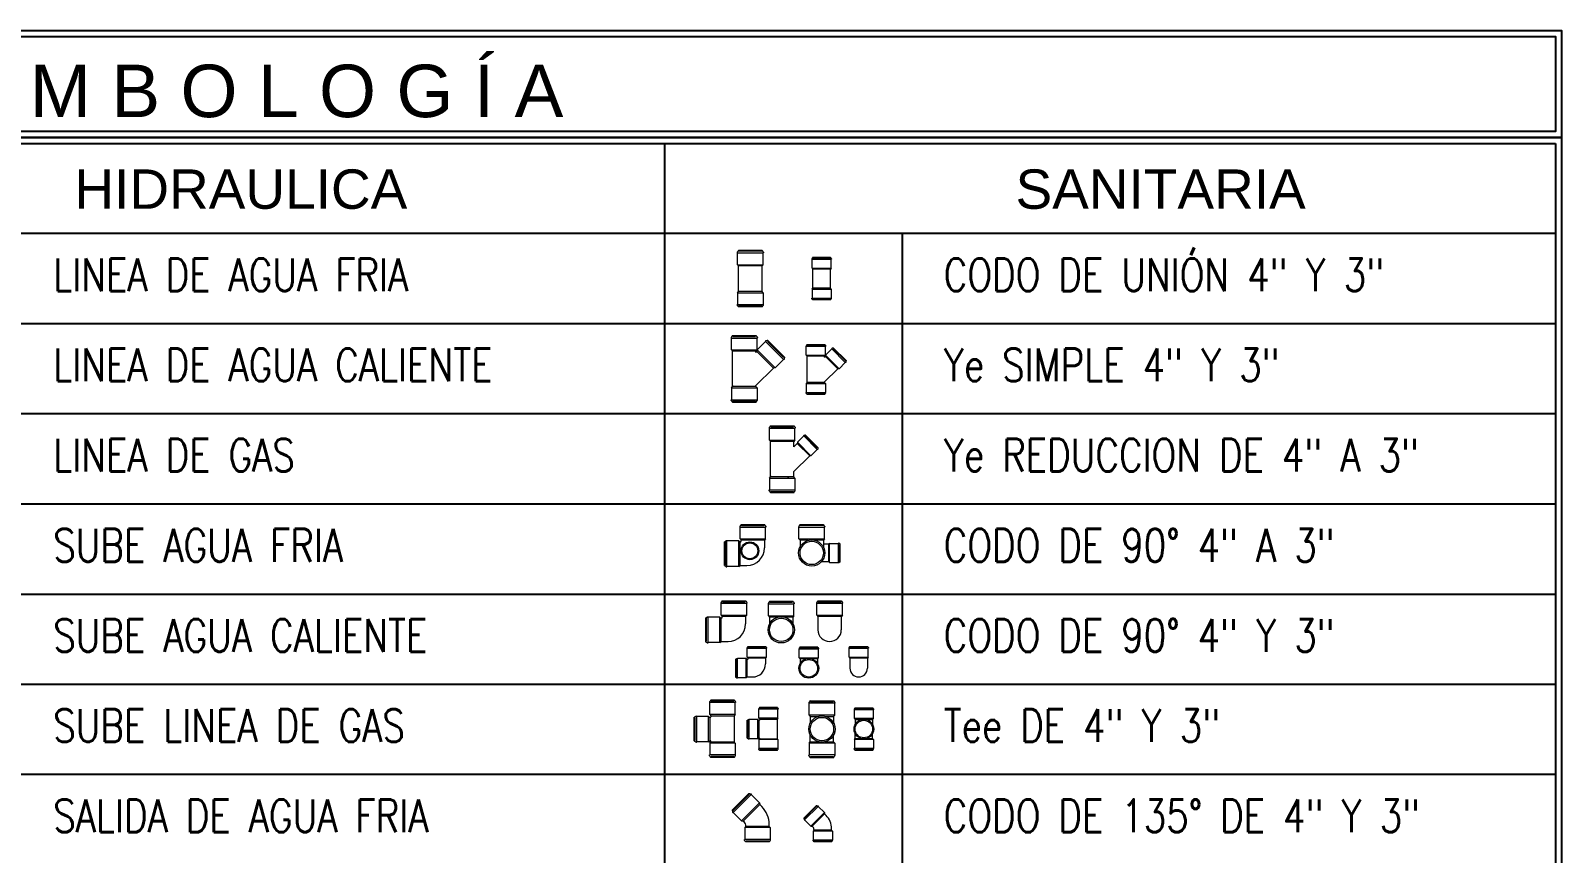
# Model space of a CAD drawing. Header units: metres. Extents: x 13601 to 27556, y 18967 to 38102.
# Drawn here: x 14014.7 to 14251.9, y 19416.2 to 19543.7 of the extents above; entities that cross this region are included whole.
import ezdxf

# ---------------------------------------------------------------- set-up
doc = ezdxf.new("R2010")
doc.units = ezdxf.units.M
doc.linetypes.add('HIDDEN2', pattern=[0.1875, 0.125, -0.0625])
for name, color, linetype, lineweight in [('13-J.LUCIO_INSTALACION HIDRAULICA', 5, 'HIDDEN2', 30), ('14-J.LUCIO_INSTALACION DE GAS', 92, 'GAS_LINE', 30), ('15-J.LUCIO_INSTALACION SANITARIA', 30, 'Continuous', 15)]:
    doc.layers.add(name, color=color, linetype=linetype, lineweight=lineweight)
doc.styles.add('HANDLET', font='ROMANS', dxfattribs={"width": 0.8})
doc.styles.get("Standard").update_dxf_attribs({"font": 'arial.ttf'})
doc.linetypes.add('GAS_LINE', pattern='A,12.7,-5.08,["GAS",Standard,S=2.54,R=0,X=-2.54,Y=-1.27],-6.35', length=24.13)

# ---------------------------------------------------------------- blocks, each defined once
blk = doc.blocks.new('CODO 01')
at = {"layer": '15-J.LUCIO_INSTALACION SANITARIA'}
for p, q in [((-0.0044, 0.0591), (-0.0044, 0.1088)), ((-0.0044, 0.1088), (0.1028, 0.1088)), ((0.0992, 0.1191), (-0.0008, 0.1191)), ((0.0971, 0.1154), (0.0013, 0.1154)), ((0.1028, 0.0591), (0.1028, 0.1088)), ((-0.0044, 0.0591), (0.1028, 0.0591)), ((-0.0044, 0.0591), (0, 0.0536)), ((0, -0.0536), (0, 0.0536)), ((0.0985, 0.0536), (0, 0.0536)), ((0.1028, 0.0591), (0.0985, 0.0536)), ((0.0985, -0.0536), (0.0985, 0.0536)), ((-0.0044, -0.0591), (0, -0.0536)), ((-0.0044, -0.0591), (0.1028, -0.0591)), ((-0.0044, -0.0591), (-0.0044, -0.1088)), ((0.0985, -0.0536), (0, -0.0536)), ((0.1028, -0.0591), (0.0985, -0.0536)), ((0.1028, -0.0591), (0.1028, -0.1088)), ((-0.0044, -0.1088), (0.1028, -0.1088)), ((0.0992, -0.1191), (-0.0008, -0.1191)), ((0.0971, -0.1154), (0.0013, -0.1154))]:
    blk.add_line(p, q, dxfattribs=at)
for points in [[(-0.0008, 0.1191), (-0.0009, 0.1187), (-0.002, 0.1168), (-0.0025, 0.1157), (-0.0038, 0.114), (-0.0053, 0.1127), (-0.006, 0.1111), (-0.0058, 0.1094), (-0.0049, 0.1088), (-0.0044, 0.1088)], [(0.0992, 0.1191), (0.0994, 0.1187), (0.1004, 0.1168), (0.101, 0.1157), (0.1023, 0.114), (0.1038, 0.1127), (0.1044, 0.1111), (0.1042, 0.1094), (0.1033, 0.1088), (0.1028, 0.1088)], [(-0.0008, -0.1191), (-0.0009, -0.1187), (-0.002, -0.1168), (-0.0025, -0.1157), (-0.0038, -0.114), (-0.0053, -0.1127), (-0.006, -0.1111), (-0.0058, -0.1094), (-0.0049, -0.1088), (-0.0044, -0.1088)], [(0.0992, -0.1191), (0.0994, -0.1187), (0.1004, -0.1168), (0.101, -0.1157), (0.1023, -0.114), (0.1038, -0.1127), (0.1044, -0.1111), (0.1042, -0.1094), (0.1033, -0.1088), (0.1028, -0.1088)]]:
    blk.add_open_spline(points, degree=3, knots=[0.000893, 0.000893, 0.000893, 0.000893, 0.00231299, 0.00417844, 0.00637895, 0.00814913, 0.01029065, 0.01145731, 0.01293048, 0.01293048, 0.01293048, 0.01293048], dxfattribs=at)
blk = doc.blocks.new('C2')
at = {"layer": '15-J.LUCIO_INSTALACION SANITARIA'}
for p, q in [((-0.0033, 0.0443), (-0.0033, 0.0816)), ((-0.0033, 0.0816), (0.0771, 0.0816)), ((0.0744, 0.0894), (-0.0006, 0.0894)), ((0.0728, 0.0865), (0.001, 0.0865)), ((0.0771, 0.0443), (0.0771, 0.0816)), ((-0.0033, 0.0443), (0.0771, 0.0443)), ((-0.0033, 0.0443), (0, 0.0402)), ((0, -0.0402), (0, 0.0402)), ((0.0738, 0.0402), (0, 0.0402)), ((0.0771, 0.0443), (0.0738, 0.0402)), ((0.0738, -0.0402), (0.0738, 0.0402)), ((-0.0033, -0.0443), (0, -0.0402)), ((-0.0033, -0.0443), (0.0771, -0.0443)), ((-0.0033, -0.0443), (-0.0033, -0.0816)), ((0.0738, -0.0402), (0, -0.0402)), ((0.0771, -0.0443), (0.0738, -0.0402)), ((0.0771, -0.0443), (0.0771, -0.0816)), ((-0.0033, -0.0816), (0.0771, -0.0816)), ((0.0744, -0.0894), (-0.0006, -0.0894)), ((0.0728, -0.0865), (0.001, -0.0865))]:
    blk.add_line(p, q, dxfattribs=at)
for points in [[(-0.0006, 0.0894), (-0.0007, 0.089), (-0.0015, 0.0876), (-0.0019, 0.0867), (-0.0029, 0.0855), (-0.004, 0.0845), (-0.0045, 0.0833), (-0.0043, 0.0821), (-0.0036, 0.0816), (-0.0033, 0.0816)], [(0.0744, 0.0894), (0.0745, 0.089), (0.0753, 0.0876), (0.0757, 0.0867), (0.0767, 0.0855), (0.0778, 0.0845), (0.0783, 0.0833), (0.0782, 0.0821), (0.0775, 0.0816), (0.0771, 0.0816)], [(-0.0006, -0.0894), (-0.0007, -0.089), (-0.0015, -0.0876), (-0.0019, -0.0867), (-0.0029, -0.0855), (-0.004, -0.0845), (-0.0045, -0.0833), (-0.0043, -0.0821), (-0.0036, -0.0816), (-0.0033, -0.0816)], [(0.0744, -0.0894), (0.0745, -0.089), (0.0753, -0.0876), (0.0757, -0.0867), (0.0767, -0.0855), (0.0778, -0.0845), (0.0783, -0.0833), (0.0782, -0.0821), (0.0775, -0.0816), (0.0771, -0.0816)]]:
    blk.add_open_spline(points, degree=3, knots=[0.000893, 0.000893, 0.000893, 0.000893, 0.00231299, 0.00417844, 0.00637895, 0.00814913, 0.01029065, 0.01145731, 0.01293048, 0.01293048, 0.01293048, 0.01293048], dxfattribs=at)
blk = doc.blocks.new('C3')
at = {"layer": '15-J.LUCIO_INSTALACION SANITARIA'}
for p, q in [((-0.0044, 0.1298), (0.1028, 0.1298)), ((-0.0044, 0.08), (-0.0044, 0.1298)), ((-0.0008, 0.1401), (0.0992, 0.1401)), ((0.0013, 0.1363), (0.0971, 0.1363)), ((0.1028, 0.08), (0.1028, 0.1298)), ((-0.0044, 0.08), (0, 0.0746)), ((-0.0044, 0.08), (0.1028, 0.08)), ((0.0984, 0.0746), (0, 0.0746)), ((0, -0.0746), (0, 0.0746)), ((0.1028, 0.08), (0.0985, 0.0746)), ((0.0985, 0.0689), (0.0985, 0.0746)), ((0.0985, 0.0689), (0.1025, 0.0729)), ((0.1032, 0.0798), (0.1025, 0.0729)), ((0.1721, 0.0033), (0.1025, 0.0729)), ((0.1721, 0.0033), (0.1025, 0.0729)), ((0.1032, 0.0798), (0.1384, 0.115)), ((0.1032, 0.0798), (0.179, 0.004)), ((0.1384, 0.115), (0.2142, 0.0392)), ((0.1471, 0.1156), (0.2148, 0.0479)), ((0.1482, 0.1198), (0.219, 0.0491)), ((0.0985, -0.0704), (0.1721, 0.0033)), ((0.179, 0.004), (0.1721, 0.0033)), ((0.179, 0.004), (0.2142, 0.0392)), ((-0.0044, -0.08), (0, -0.0746)), ((-0.0044, -0.08), (0.1028, -0.08)), ((-0.0044, -0.08), (-0.0044, -0.1298)), ((0, -0.0704), (0, -0.0746)), ((0.0984, -0.0746), (0, -0.0746)), ((0.0985, -0.0746), (0.0985, -0.0704)), ((0.1028, -0.08), (0.0985, -0.0746)), ((0.1028, -0.08), (0.1028, -0.1298)), ((-0.0044, -0.1298), (0.1028, -0.1298)), ((-0.0008, -0.1401), (0.0992, -0.1401)), ((0.0013, -0.1363), (0.0971, -0.1363))]:
    blk.add_line(p, q, dxfattribs=at)
for points in [[(-0.0008, 0.1401), (-0.0009, 0.1396), (-0.002, 0.1377), (-0.0025, 0.1366), (-0.0038, 0.135), (-0.0053, 0.1336), (-0.006, 0.132), (-0.0058, 0.1303), (-0.0049, 0.1298), (-0.0044, 0.1298)], [(0.0992, 0.1401), (0.0994, 0.1396), (0.1004, 0.1377), (0.101, 0.1366), (0.1023, 0.135), (0.1038, 0.1336), (0.1044, 0.132), (0.1042, 0.1303), (0.1033, 0.1298), (0.1028, 0.1298)], [(0.1482, 0.1198), (0.1478, 0.1195), (0.1457, 0.1189), (0.1446, 0.1185), (0.1425, 0.1183), (0.1405, 0.1184), (0.1389, 0.1177), (0.1378, 0.1164), (0.1381, 0.1154), (0.1384, 0.115)], [(0.219, 0.0491), (0.2187, 0.0486), (0.2181, 0.0465), (0.2177, 0.0454), (0.2175, 0.0433), (0.2176, 0.0413), (0.2169, 0.0397), (0.2156, 0.0387), (0.2146, 0.0389), (0.2142, 0.0392)], [(-0.0008, -0.1401), (-0.0009, -0.1396), (-0.002, -0.1377), (-0.0025, -0.1366), (-0.0038, -0.135), (-0.0053, -0.1336), (-0.006, -0.132), (-0.0058, -0.1303), (-0.0049, -0.1298), (-0.0044, -0.1298)], [(0.0992, -0.1401), (0.0994, -0.1396), (0.1004, -0.1377), (0.101, -0.1366), (0.1023, -0.135), (0.1038, -0.1336), (0.1044, -0.132), (0.1042, -0.1303), (0.1033, -0.1298), (0.1028, -0.1298)]]:
    blk.add_open_spline(points, degree=3, knots=[0.000893, 0.000893, 0.000893, 0.000893, 0.00231299, 0.00417844, 0.00637895, 0.00814913, 0.01029065, 0.01145731, 0.01293048, 0.01293048, 0.01293048, 0.01293048], dxfattribs=at)
blk = doc.blocks.new('C4')
at = {"layer": '15-J.LUCIO_INSTALACION SANITARIA'}
for p, q in [((-0.0033, 0.0973), (0.0771, 0.0973)), ((-0.0033, 0.06), (-0.0033, 0.0973)), ((-0.0006, 0.105), (0.0744, 0.105)), ((0.001, 0.1022), (0.0728, 0.1022)), ((0.0771, 0.06), (0.0771, 0.0973)), ((0.0774, 0.0599), (0.1038, 0.0863)), ((0.1038, 0.0863), (0.1607, 0.0294)), ((0.1103, 0.0867), (0.1611, 0.0359)), ((0.1112, 0.0898), (0.1642, 0.0368)), ((-0.0033, 0.06), (0, 0.0559)), ((-0.0033, 0.06), (0.0771, 0.06)), ((0.0738, 0.0559), (0, 0.0559)), ((0, -0.0559), (0, 0.0559)), ((0.0771, 0.06), (0.0738, 0.0559)), ((0.0738, 0.0517), (0.0738, 0.0559)), ((0.0738, 0.0517), (0.0769, 0.0547)), ((0.0738, -0.0528), (0.1291, 0.0025)), ((0.0774, 0.0599), (0.0769, 0.0547)), ((0.1291, 0.0025), (0.0769, 0.0547)), ((0.1291, 0.0025), (0.0769, 0.0547)), ((0.0774, 0.0599), (0.1343, 0.003)), ((0.1343, 0.003), (0.1291, 0.0025)), ((0.1343, 0.003), (0.1607, 0.0294)), ((-0.0033, -0.06), (0, -0.0559)), ((-0.0033, -0.06), (0.0771, -0.06)), ((-0.0033, -0.06), (-0.0033, -0.0973)), ((0, -0.0528), (0, -0.0559)), ((0.0738, -0.0559), (0, -0.0559)), ((0.0738, -0.0559), (0.0738, -0.0528)), ((0.0771, -0.06), (0.0738, -0.0559)), ((0.0771, -0.06), (0.0771, -0.0973)), ((-0.0033, -0.0973), (0.0771, -0.0973)), ((-0.0006, -0.105), (0.0744, -0.105)), ((0.001, -0.1022), (0.0728, -0.1022))]:
    blk.add_line(p, q, dxfattribs=at)
for points in [[(-0.0006, 0.105), (-0.0007, 0.1047), (-0.0015, 0.1033), (-0.0019, 0.1024), (-0.0029, 0.1012), (-0.004, 0.1002), (-0.0045, 0.099), (-0.0043, 0.0978), (-0.0036, 0.0973), (-0.0033, 0.0973)], [(0.0744, 0.105), (0.0745, 0.1047), (0.0753, 0.1033), (0.0757, 0.1024), (0.0767, 0.1012), (0.0778, 0.1002), (0.0783, 0.099), (0.0782, 0.0978), (0.0775, 0.0973), (0.0771, 0.0973)], [(0.1112, 0.0898), (0.1109, 0.0897), (0.1093, 0.0892), (0.1084, 0.0889), (0.1068, 0.0887), (0.1054, 0.0888), (0.1041, 0.0883), (0.1034, 0.0873), (0.1035, 0.0865), (0.1038, 0.0863)], [(0.1642, 0.0368), (0.164, 0.0365), (0.1636, 0.0349), (0.1633, 0.034), (0.1631, 0.0325), (0.1632, 0.031), (0.1627, 0.0298), (0.1617, 0.029), (0.1609, 0.0292), (0.1607, 0.0294)], [(-0.0006, -0.105), (-0.0007, -0.1047), (-0.0015, -0.1033), (-0.0019, -0.1024), (-0.0029, -0.1012), (-0.004, -0.1002), (-0.0045, -0.099), (-0.0043, -0.0978), (-0.0036, -0.0973), (-0.0033, -0.0973)], [(0.0744, -0.105), (0.0745, -0.1047), (0.0753, -0.1033), (0.0757, -0.1024), (0.0767, -0.1012), (0.0778, -0.1002), (0.0783, -0.099), (0.0782, -0.0978), (0.0775, -0.0973), (0.0771, -0.0973)]]:
    blk.add_open_spline(points, degree=3, knots=[0.000893, 0.000893, 0.000893, 0.000893, 0.00231299, 0.00417844, 0.00637895, 0.00814913, 0.01029065, 0.01145731, 0.01293048, 0.01293048, 0.01293048, 0.01293048], dxfattribs=at)
blk = doc.blocks.new('C5')
at = {"layer": '15-J.LUCIO_INSTALACION SANITARIA'}
for p, q in [((-0.0044, 0.1298), (0.1028, 0.1298)), ((-0.0044, 0.08), (-0.0044, 0.1298)), ((-0.0008, 0.1401), (0.0992, 0.1401)), ((0.0013, 0.1363), (0.0971, 0.1363)), ((0.1028, 0.08), (0.1028, 0.1298)), ((-0.0044, 0.08), (0, 0.0746)), ((-0.0044, 0.08), (0.1028, 0.08)), ((0.0984, 0.0746), (0, 0.0746)), ((0, -0.0746), (0, 0.0746)), ((0.1028, 0.08), (0.0985, 0.0746)), ((0.0985, 0.0515), (0.0985, 0.0746)), ((0.0985, 0.0515), (0.1127, 0.0658)), ((0.1133, 0.071), (0.1128, 0.0658)), ((0.165, 0.0136), (0.1128, 0.0658)), ((0.165, 0.0136), (0.1128, 0.0658)), ((0.1133, 0.071), (0.1397, 0.0974)), ((0.1133, 0.071), (0.1702, 0.0141)), ((0.1397, 0.0974), (0.1966, 0.0405)), ((0.1462, 0.0978), (0.197, 0.047)), ((0.1471, 0.1009), (0.2001, 0.0479)), ((0.0985, -0.0529), (0.165, 0.0136)), ((0.1702, 0.0141), (0.165, 0.0136)), ((0.1702, 0.0141), (0.1966, 0.0405)), ((0.0985, -0.0746), (0.0985, -0.0529)), ((-0.0044, -0.08), (0, -0.0746)), ((-0.0044, -0.08), (0.1028, -0.08)), ((-0.0044, -0.08), (-0.0044, -0.1298)), ((0, -0.0704), (0, -0.0746)), ((0.0984, -0.0746), (0, -0.0746)), ((0.0732, -0.0783), (0.0768, -0.0746)), ((0.1028, -0.08), (0.0985, -0.0746)), ((0.1028, -0.08), (0.1028, -0.1298)), ((-0.0044, -0.1298), (0.1028, -0.1298)), ((-0.0008, -0.1401), (0.0992, -0.1401)), ((0.0013, -0.1363), (0.0971, -0.1363))]:
    blk.add_line(p, q, dxfattribs=at)
for points in [[(-0.0008, 0.1401), (-0.0009, 0.1396), (-0.002, 0.1377), (-0.0025, 0.1366), (-0.0038, 0.135), (-0.0053, 0.1336), (-0.006, 0.132), (-0.0058, 0.1303), (-0.0049, 0.1298), (-0.0044, 0.1298)], [(0.0992, 0.1401), (0.0994, 0.1396), (0.1004, 0.1377), (0.101, 0.1366), (0.1023, 0.135), (0.1038, 0.1336), (0.1044, 0.132), (0.1042, 0.1303), (0.1033, 0.1298), (0.1028, 0.1298)], [(0.1471, 0.1009), (0.1468, 0.1008), (0.1452, 0.1003), (0.1443, 0.1), (0.1427, 0.0998), (0.1413, 0.0999), (0.14, 0.0994), (0.1393, 0.0984), (0.1394, 0.0976), (0.1397, 0.0974)], [(0.2001, 0.0479), (0.1999, 0.0476), (0.1995, 0.046), (0.1992, 0.0451), (0.199, 0.0436), (0.1991, 0.0421), (0.1986, 0.0409), (0.1976, 0.0401), (0.1968, 0.0403), (0.1966, 0.0405)], [(-0.0008, -0.1401), (-0.0009, -0.1396), (-0.002, -0.1377), (-0.0025, -0.1366), (-0.0038, -0.135), (-0.0053, -0.1336), (-0.006, -0.132), (-0.0058, -0.1303), (-0.0049, -0.1298), (-0.0044, -0.1298)], [(0.0992, -0.1401), (0.0994, -0.1396), (0.1004, -0.1377), (0.101, -0.1366), (0.1023, -0.135), (0.1038, -0.1336), (0.1044, -0.132), (0.1042, -0.1303), (0.1033, -0.1298), (0.1028, -0.1298)]]:
    blk.add_open_spline(points, degree=3, knots=[0.000893, 0.000893, 0.000893, 0.000893, 0.00231299, 0.00417844, 0.00637895, 0.00814913, 0.01029065, 0.01145731, 0.01293048, 0.01293048, 0.01293048, 0.01293048], dxfattribs=at)
blk = doc.blocks.new('C6')
at = {"layer": '15-J.LUCIO_INSTALACION SANITARIA'}
for p, q in [((-0.0413, 0.0995), (0.0659, 0.0995)), ((-0.0413, 0.0497), (-0.0413, 0.0995)), ((0.0623, 0.1098), (-0.0377, 0.1098)), ((-0.0356, 0.1061), (0.0602, 0.1061)), ((0.0659, 0.0497), (0.0659, 0.0995)), ((-0.1068, -0.0623), (-0.1068, 0.0377)), ((-0.1031, -0.0602), (-0.1031, 0.0356)), ((-0.0468, 0.0413), (-0.0965, 0.0413)), ((-0.0965, -0.0659), (-0.0965, 0.0413)), ((-0.0468, -0.0659), (-0.0468, 0.0413)), ((-0.0468, 0.0413), (-0.0414, 0.037)), ((-0.0414, -0.0615), (-0.0414, 0.0369)), ((-0.0399, 0.0369), (-0.0414, 0.0369)), ((-0.0413, 0.0497), (0.0659, 0.0497)), ((-0.0413, 0.0497), (-0.0369, 0.0443)), ((0.0615, 0.0443), (-0.0369, 0.0443)), ((-0.0369, 0.0399), (-0.0369, 0.0443)), ((0.0659, 0.0497), (0.0615, 0.0443)), ((0.0615, 0.0443), (0.0615, 0.0123)), ((-0.0468, -0.0659), (-0.0414, -0.0615)), ((-0.0414, -0.0615), (-0.0123, -0.0615)), ((-0.0468, -0.0659), (-0.0965, -0.0659))]:
    blk.add_line(p, q, dxfattribs=at)
for radius in [0.0375, 0.0334]:
    blk.add_circle((0, 0), radius, dxfattribs=at)
for centre, radius in [((-0.0399, 0.0399), 0.00295), ((-0.0123, 0.0123), 0.0738)]:
    blk.add_arc(centre, radius, 270, 0, dxfattribs=at)
for points in [[(-0.0377, 0.1098), (-0.0379, 0.1094), (-0.0389, 0.1074), (-0.0394, 0.1063), (-0.0408, 0.1047), (-0.0422, 0.1034), (-0.0429, 0.1017), (-0.0427, 0.1001), (-0.0418, 0.0995), (-0.0413, 0.0995)], [(0.0623, 0.1098), (0.0624, 0.1094), (0.0635, 0.1074), (0.064, 0.1063), (0.0654, 0.1047), (0.0668, 0.1034), (0.0675, 0.1017), (0.0673, 0.1001), (0.0664, 0.0995), (0.0659, 0.0995)], [(-0.1068, 0.0377), (-0.1064, 0.0379), (-0.1045, 0.0389), (-0.1034, 0.0395), (-0.1017, 0.0408), (-0.1004, 0.0423), (-0.0988, 0.0429), (-0.0971, 0.0427), (-0.0965, 0.0418), (-0.0965, 0.0413)], [(-0.1068, -0.0623), (-0.1064, -0.0624), (-0.1045, -0.0634), (-0.1034, -0.064), (-0.1017, -0.0653), (-0.1004, -0.0668), (-0.0988, -0.0675), (-0.0971, -0.0673), (-0.0965, -0.0664), (-0.0965, -0.0659)]]:
    blk.add_open_spline(points, degree=3, knots=[0.000893, 0.000893, 0.000893, 0.000893, 0.00231299, 0.00417844, 0.00637895, 0.00814913, 0.01029065, 0.01145731, 0.01293048, 0.01293048, 0.01293048, 0.01293048], dxfattribs=at)
blk = doc.blocks.new('C7')
at = {"layer": '15-J.LUCIO_INSTALACION SANITARIA'}
for p, q in [((-0.0536, 0.1088), (0.0536, 0.1088)), ((-0.0536, 0.0591), (-0.0536, 0.1088)), ((0.05, 0.1191), (-0.05, 0.1191)), ((0.0479, 0.1154), (-0.0479, 0.1154)), ((0.0536, 0.0591), (0.0536, 0.1088)), ((-0.0536, 0.0591), (-0.0492, 0.0536)), ((-0.0536, 0.0591), (0.0536, 0.0591)), ((-0.0136, 0.0536), (-0.0492, 0.0536)), ((-0.0492, 0.0536), (-0.0492, 0.0253)), ((0.0492, 0.0536), (0.0136, 0.0536)), ((0.0536, 0.0591), (0.0492, 0.0536)), ((0.0492, 0.0536), (0.0492, 0.0253)), ((0.0711, 0.0369), (0.0492, 0.0369)), ((0.0751, 0.0402), (0.0711, 0.0369)), ((0.0711, 0.0369), (0.0711, -0.0369)), ((0.0751, 0.0402), (0.1124, 0.0402)), ((0.0751, -0.0402), (0.0751, 0.0402)), ((0.1124, -0.0402), (0.1124, 0.0402)), ((0.1173, -0.0359), (0.1173, 0.0359)), ((0.1201, -0.0375), (0.1201, 0.0375)), ((0.0711, -0.0369), (0.0413, -0.0369)), ((0.0751, -0.0402), (0.0711, -0.0369)), ((0.0751, -0.0402), (0.1124, -0.0402))]:
    blk.add_line(p, q, dxfattribs=at)
for radius in [0.0553, 0.0492]:
    blk.add_circle((0, 0), radius, dxfattribs=at)
for points in [[(-0.05, 0.1191), (-0.0501, 0.1187), (-0.0512, 0.1168), (-0.0517, 0.1157), (-0.0531, 0.114), (-0.0545, 0.1127), (-0.0552, 0.1111), (-0.055, 0.1094), (-0.0541, 0.1088), (-0.0536, 0.1088)], [(0.05, 0.1191), (0.0502, 0.1187), (0.0512, 0.1168), (0.0517, 0.1157), (0.0531, 0.114), (0.0545, 0.1127), (0.0552, 0.1111), (0.055, 0.1094), (0.0541, 0.1088), (0.0536, 0.1088)], [(0.1201, 0.0375), (0.1198, 0.0376), (0.1184, 0.0384), (0.1175, 0.0388), (0.1163, 0.0398), (0.1153, 0.0409), (0.1141, 0.0414), (0.1128, 0.0412), (0.1124, 0.0406), (0.1124, 0.0402)], [(0.1201, -0.0375), (0.1198, -0.0376), (0.1184, -0.0384), (0.1175, -0.0388), (0.1163, -0.0398), (0.1153, -0.0409), (0.1141, -0.0414), (0.1128, -0.0412), (0.1124, -0.0406), (0.1124, -0.0402)]]:
    blk.add_open_spline(points, degree=3, knots=[0.000893, 0.000893, 0.000893, 0.000893, 0.00231299, 0.00417844, 0.00637895, 0.00814913, 0.01029065, 0.01145731, 0.01293048, 0.01293048, 0.01293048, 0.01293048], dxfattribs=at)
blk = doc.blocks.new('C8')
at = {"layer": '15-J.LUCIO_INSTALACION SANITARIA'}
for p, q in [((0.0022, 0.0729), (0.1022, 0.0729)), ((0.0043, 0.0691), (0.1001, 0.0691)), ((-0.067, 0.0008), (-0.067, -0.0992)), ((-0.0566, -0.1028), (-0.0566, 0.0044)), ((-0.0069, 0.0044), (-0.0566, 0.0044)), ((-0.0069, 0.0044), (-0.0015, 0)), ((-0.0069, -0.1028), (-0.0069, 0.0044)), ((0, 0), (-0.0015, 0)), ((-0.0015, -0.0984), (-0.0015, 0)), ((-0.0014, 0.0128), (-0.0014, 0.0626)), ((-0.0014, 0.0626), (0.1058, 0.0626)), ((-0.0014, 0.0128), (0.003, 0.0074)), ((-0.0014, 0.0128), (0.1058, 0.0128)), ((0.003, 0.003), (0.003, 0.0074)), ((0.1014, 0.0074), (0.003, 0.0074)), ((0.1058, 0.0128), (0.1014, 0.0074)), ((0.1014, 0.0074), (0.1014, -0.0246)), ((0.1058, 0.0128), (0.1058, 0.0626)), ((-0.0632, -0.0971), (-0.0632, -0.0013)), ((-0.0069, -0.1028), (-0.0566, -0.1028)), ((-0.0069, -0.1028), (-0.0015, -0.0984)), ((-0.0015, -0.0985), (0.0276, -0.0985))]:
    blk.add_line(p, q, dxfattribs=at)
for centre, radius in [((0, 0.003), 0.00295), ((0.0276, -0.0246), 0.0738)]:
    blk.add_arc(centre, radius, 270, 0, dxfattribs=at)
for points in [[(0.0022, 0.0729), (0.002, 0.0724), (0.001, 0.0705), (0.0005, 0.0694), (-0.0009, 0.0678), (-0.0023, 0.0664), (-0.003, 0.0648), (-0.0028, 0.0632), (-0.0019, 0.0626), (-0.0014, 0.0626)], [(0.1022, 0.0729), (0.1023, 0.0724), (0.1034, 0.0705), (0.1039, 0.0694), (0.1052, 0.0678), (0.1067, 0.0664), (0.1074, 0.0648), (0.1072, 0.0632), (0.1063, 0.0626), (0.1058, 0.0626)], [(-0.067, 0.0008), (-0.0665, 0.0009), (-0.0646, 0.002), (-0.0635, 0.0025), (-0.0618, 0.0039), (-0.0605, 0.0053), (-0.0589, 0.006), (-0.0572, 0.0058), (-0.0566, 0.0049), (-0.0566, 0.0044)], [(-0.067, -0.0992), (-0.0665, -0.0994), (-0.0646, -0.1004), (-0.0635, -0.1009), (-0.0618, -0.1023), (-0.0605, -0.1037), (-0.0589, -0.1044), (-0.0572, -0.1042), (-0.0566, -0.1033), (-0.0566, -0.1028)]]:
    blk.add_open_spline(points, degree=3, knots=[0.000893, 0.000893, 0.000893, 0.000893, 0.00231299, 0.00417844, 0.00637895, 0.00814913, 0.01029065, 0.01145731, 0.01293048, 0.01293048, 0.01293048, 0.01293048], dxfattribs=at)
blk = doc.blocks.new('C9')
at = {"layer": '15-J.LUCIO_INSTALACION SANITARIA'}
for p, q in [((-0.0536, 0.1088), (0.0536, 0.1088)), ((-0.0536, 0.0591), (-0.0536, 0.1088)), ((0.05, 0.1191), (-0.05, 0.1191)), ((0.0479, 0.1154), (-0.0479, 0.1154)), ((0.0536, 0.0591), (0.0536, 0.1088)), ((-0.0536, 0.0591), (-0.0492, 0.0536)), ((-0.0536, 0.0591), (0.0536, 0.0591)), ((-0.0136, 0.0536), (-0.0492, 0.0536)), ((-0.0492, 0.0536), (-0.0492, 0.0253)), ((0.0492, 0.0536), (0.0136, 0.0536)), ((0.0536, 0.0591), (0.0492, 0.0536)), ((0.0492, 0.0536), (0.0492, 0.0253))]:
    blk.add_line(p, q, dxfattribs=at)
for radius in [0.0553, 0.0492]:
    blk.add_circle((0, 0), radius, dxfattribs=at)
for points in [[(-0.05, 0.1191), (-0.0501, 0.1187), (-0.0512, 0.1168), (-0.0517, 0.1157), (-0.0531, 0.114), (-0.0545, 0.1127), (-0.0552, 0.1111), (-0.055, 0.1094), (-0.0541, 0.1088), (-0.0536, 0.1088)], [(0.05, 0.1191), (0.0502, 0.1187), (0.0512, 0.1168), (0.0517, 0.1157), (0.0531, 0.114), (0.0545, 0.1127), (0.0552, 0.1111), (0.055, 0.1094), (0.0541, 0.1088), (0.0536, 0.1088)]]:
    blk.add_open_spline(points, degree=3, knots=[0.000893, 0.000893, 0.000893, 0.000893, 0.00231299, 0.00417844, 0.00637895, 0.00814913, 0.01029065, 0.01145731, 0.01293048, 0.01293048, 0.01293048, 0.01293048], dxfattribs=at)
blk = doc.blocks.new('C10')
at = {"layer": '15-J.LUCIO_INSTALACION SANITARIA'}
for p, q in [((-0.0402, 0.0838), (0.0402, 0.0838)), ((-0.0402, 0.0465), (-0.0402, 0.0838)), ((-0.0375, 0.0916), (0.0375, 0.0916)), ((-0.0359, 0.0888), (0.0359, 0.0888)), ((0.0402, 0.0465), (0.0402, 0.0838)), ((-0.0402, 0.0465), (0.0402, 0.0465)), ((-0.0402, 0.0465), (-0.0369, 0.0425)), ((0.0369, 0.0425), (-0.0369, 0.0425)), ((-0.0369, 0.0425), (-0.0369, 0)), ((0.0402, 0.0465), (0.0369, 0.0425)), ((0.0369, 0.0425), (0.0369, 0))]:
    blk.add_line(p, q, dxfattribs=at)
blk.add_arc((0, 0), 0.0369, 180, 0, dxfattribs=at)
for points in [[(-0.0375, 0.0916), (-0.0376, 0.0912), (-0.0384, 0.0898), (-0.0388, 0.089), (-0.0398, 0.0877), (-0.0409, 0.0867), (-0.0414, 0.0855), (-0.0412, 0.0843), (-0.0406, 0.0838), (-0.0402, 0.0838)], [(0.0375, 0.0916), (0.0376, 0.0912), (0.0384, 0.0898), (0.0388, 0.089), (0.0398, 0.0877), (0.0409, 0.0867), (0.0414, 0.0855), (0.0413, 0.0843), (0.0406, 0.0838), (0.0402, 0.0838)]]:
    blk.add_open_spline(points, degree=3, knots=[0.000893, 0.000893, 0.000893, 0.000893, 0.00231299, 0.00417844, 0.00637895, 0.00814913, 0.01029065, 0.01145731, 0.01293048, 0.01293048, 0.01293048, 0.01293048], dxfattribs=at)
blk = doc.blocks.new('C11')
at = {"layer": '15-J.LUCIO_INSTALACION SANITARIA'}
for p, q in [((0, 0.0615), (0, 0.1113)), ((0.1073, 0.1113), (0, 0.1113)), ((0.1036, 0.1216), (0.0036, 0.1216)), ((0.1015, 0.1179), (0.0058, 0.1179)), ((0.1073, 0.0615), (0.1073, 0.1113)), ((-0.0655, -0.05), (-0.0655, 0.05)), ((-0.0617, -0.0479), (-0.0617, 0.0479)), ((-0.0552, -0.0536), (-0.0552, 0.0536)), ((-0.0054, 0.0536), (-0.0552, 0.0536)), ((-0.0054, -0.0536), (-0.0054, 0.0536)), ((-0.0054, 0.0536), (0, 0.0492)), ((0, 0.0615), (0.0044, 0.0561)), ((0.1073, 0.0615), (0, 0.0615)), ((0.0015, 0.0492), (0, 0.0492)), ((0, 0.0492), (0, -0.0492)), ((0.0044, 0.0561), (0.0044, 0.0522)), ((0.0044, 0.0561), (0.1029, 0.0561)), ((0.1073, 0.0615), (0.1029, 0.0561)), ((0.1029, 0.0561), (0.1029, -0.0536)), ((-0.0054, -0.0536), (-0.0552, -0.0536)), ((-0.0054, -0.0536), (0, -0.0492)), ((0.0015, -0.0492), (0, -0.0492)), ((0, -0.059), (0.0044, -0.0536)), ((0, -0.059), (0, -0.1088)), ((0.1073, -0.059), (0, -0.059)), ((0.0044, -0.0522), (0.0044, -0.0536)), ((0.0044, -0.0536), (0.1029, -0.0536)), ((0.1073, -0.059), (0.1029, -0.0536)), ((0.1073, -0.059), (0.1073, -0.1088)), ((0.1073, -0.1088), (0, -0.1088)), ((0.1036, -0.1191), (0.0036, -0.1191)), ((0.1015, -0.1154), (0.0058, -0.1154))]:
    blk.add_line(p, q, dxfattribs=at)
for centre, start, end in [((0.0015, 0.0522), 270, 0), ((0.0015, -0.0522), 0, 90)]:
    blk.add_arc(centre, 0.00295, start, end, dxfattribs=at)
for points in [[(0.0036, 0.1216), (0.0035, 0.1212), (0.0025, 0.1193), (0.0019, 0.1181), (0.0006, 0.1165), (-0.0009, 0.1152), (-0.0015, 0.1135), (-0.0013, 0.1119), (-0.0004, 0.1113), (0, 0.1113)], [(0.1036, 0.1216), (0.1038, 0.1212), (0.1048, 0.1193), (0.1054, 0.1181), (0.1067, 0.1165), (0.1082, 0.1152), (0.1088, 0.1135), (0.1086, 0.1119), (0.1077, 0.1113), (0.1073, 0.1113)], [(-0.0655, 0.05), (-0.065, 0.0502), (-0.0631, 0.0512), (-0.062, 0.0517), (-0.0604, 0.0531), (-0.059, 0.0545), (-0.0574, 0.0552), (-0.0558, 0.055), (-0.0552, 0.0541), (-0.0552, 0.0536)], [(-0.0655, -0.05), (-0.065, -0.0501), (-0.0631, -0.0512), (-0.062, -0.0517), (-0.0604, -0.0531), (-0.059, -0.0545), (-0.0574, -0.0552), (-0.0558, -0.055), (-0.0552, -0.0541), (-0.0552, -0.0536)], [(0.0036, -0.1191), (0.0035, -0.1187), (0.0025, -0.1168), (0.0019, -0.1156), (0.0006, -0.114), (-0.0009, -0.1127), (-0.0015, -0.111), (-0.0013, -0.1094), (-0.0004, -0.1088), (0, -0.1088)], [(0.1036, -0.1191), (0.1038, -0.1187), (0.1048, -0.1168), (0.1054, -0.1156), (0.1067, -0.114), (0.1082, -0.1127), (0.1088, -0.111), (0.1086, -0.1094), (0.1077, -0.1088), (0.1073, -0.1088)]]:
    blk.add_open_spline(points, degree=3, knots=[0.000893, 0.000893, 0.000893, 0.000893, 0.00231299, 0.00417844, 0.00637895, 0.00814913, 0.01029065, 0.01145731, 0.01293048, 0.01293048, 0.01293048, 0.01293048], dxfattribs=at)
blk = doc.blocks.new('C12')
at = {"layer": '15-J.LUCIO_INSTALACION SANITARIA'}
for p, q in [((126.2697, 16.7514), (126.2697, 16.7887)), ((126.3501, 16.7887), (126.2697, 16.7887)), ((126.3474, 16.7964), (126.2724, 16.7964)), ((126.3458, 16.7936), (126.274, 16.7936)), ((126.3501, 16.7514), (126.3501, 16.7887)), ((126.2205, 16.6677), (126.2205, 16.7427)), ((126.2234, 16.6693), (126.2234, 16.7411)), ((126.2283, 16.665), (126.2283, 16.7454)), ((126.2656, 16.7454), (126.2283, 16.7454)), ((126.2656, 16.665), (126.2656, 16.7454)), ((126.2656, 16.7454), (126.2697, 16.7421)), ((126.2697, 16.7514), (126.273, 16.7473)), ((126.3501, 16.7514), (126.2697, 16.7514)), ((126.2708, 16.7421), (126.2697, 16.7421)), ((126.2697, 16.7421), (126.2697, 16.6683)), ((126.273, 16.7473), (126.273, 16.7444)), ((126.273, 16.7473), (126.3468, 16.7473)), ((126.3501, 16.7514), (126.3468, 16.7473)), ((126.3468, 16.7473), (126.3468, 16.665)), ((126.2656, 16.665), (126.2283, 16.665)), ((126.2656, 16.665), (126.2697, 16.6683)), ((126.2708, 16.6683), (126.2697, 16.6683)), ((126.2697, 16.6609), (126.273, 16.665)), ((126.2697, 16.6609), (126.2697, 16.6236)), ((126.3501, 16.6609), (126.2697, 16.6609)), ((126.273, 16.6661), (126.273, 16.665)), ((126.273, 16.665), (126.3468, 16.665)), ((126.3501, 16.6609), (126.3468, 16.665)), ((126.3501, 16.6609), (126.3501, 16.6236)), ((126.3501, 16.6236), (126.2697, 16.6236)), ((126.3474, 16.6159), (126.2724, 16.6159)), ((126.3458, 16.6187), (126.274, 16.6187))]:
    blk.add_line(p, q, dxfattribs=at)
for centre, start, end in [((126.2708, 16.7444), 270, 0), ((126.2708, 16.6661), 0, 90)]:
    blk.add_arc(centre, 0.00222, start, end, dxfattribs=at)
for points in [[(126.2724, 16.7964), (126.2723, 16.7961), (126.2715, 16.7947), (126.2711, 16.7938), (126.2701, 16.7926), (126.269, 16.7916), (126.2685, 16.7904), (126.2687, 16.7891), (126.2693, 16.7887), (126.2697, 16.7887)], [(126.3474, 16.7964), (126.3475, 16.7961), (126.3483, 16.7947), (126.3487, 16.7938), (126.3497, 16.7926), (126.3508, 16.7916), (126.3513, 16.7904), (126.3511, 16.7891), (126.3505, 16.7887), (126.3501, 16.7887)], [(126.2205, 16.7427), (126.2209, 16.7428), (126.2223, 16.7436), (126.2232, 16.744), (126.2244, 16.745), (126.2254, 16.7461), (126.2266, 16.7466), (126.2278, 16.7465), (126.2283, 16.7458), (126.2283, 16.7454)], [(126.2205, 16.6677), (126.2209, 16.6676), (126.2223, 16.6668), (126.2232, 16.6664), (126.2244, 16.6654), (126.2254, 16.6643), (126.2266, 16.6638), (126.2278, 16.664), (126.2283, 16.6647), (126.2283, 16.665)], [(126.2724, 16.6159), (126.2723, 16.6162), (126.2715, 16.6176), (126.2711, 16.6185), (126.2701, 16.6197), (126.269, 16.6207), (126.2685, 16.6219), (126.2687, 16.6232), (126.2693, 16.6236), (126.2697, 16.6236)], [(126.3474, 16.6159), (126.3475, 16.6162), (126.3483, 16.6176), (126.3487, 16.6185), (126.3497, 16.6197), (126.3508, 16.6207), (126.3513, 16.6219), (126.3511, 16.6232), (126.3505, 16.6236), (126.3501, 16.6236)]]:
    blk.add_open_spline(points, degree=3, knots=[0.000893, 0.000893, 0.000893, 0.000893, 0.00231299, 0.00417844, 0.00637895, 0.00814913, 0.01029065, 0.01145731, 0.01293048, 0.01293048, 0.01293048, 0.01293048], dxfattribs=at)
blk = doc.blocks.new('C13')
at = {"layer": '15-J.LUCIO_INSTALACION SANITARIA'}
for p, q in [((0.0536, 0.1088), (-0.0536, 0.1088)), ((-0.0536, 0.0591), (-0.0536, 0.1088)), ((-0.05, 0.1191), (0.05, 0.1191)), ((-0.0479, 0.1154), (0.0479, 0.1154)), ((0.0536, 0.0591), (0.0536, 0.1088)), ((-0.0536, 0.0591), (-0.0492, 0.0536)), ((0.0536, 0.0591), (-0.0536, 0.0591)), ((-0.0492, 0.0536), (-0.0492, 0.0253)), ((-0.0492, 0.0536), (-0.0136, 0.0536)), ((0.0136, 0.0536), (0.0492, 0.0536)), ((0.0536, 0.0591), (0.0492, 0.0536)), ((0.0492, 0.0536), (0.0492, 0.0253)), ((-0.0536, -0.0591), (-0.0492, -0.0536)), ((-0.0536, -0.0591), (-0.0536, -0.1088)), ((0.0536, -0.0591), (-0.0536, -0.0591)), ((-0.0492, -0.0536), (-0.0492, -0.0253)), ((-0.0492, -0.0536), (-0.0136, -0.0536)), ((0.0136, -0.0536), (0.0492, -0.0536)), ((0.0492, -0.0536), (0.0492, -0.0253)), ((0.0536, -0.0591), (0.0492, -0.0536)), ((0.0536, -0.0591), (0.0536, -0.1088)), ((0.0536, -0.1088), (-0.0536, -0.1088)), ((-0.05, -0.1191), (0.05, -0.1191)), ((-0.0479, -0.1154), (0.0479, -0.1154))]:
    blk.add_line(p, q, dxfattribs=at)
for radius in [0.0553, 0.0492]:
    blk.add_circle((0, 0), radius, dxfattribs=at)
for points in [[(-0.05, 0.1191), (-0.0502, 0.1187), (-0.0512, 0.1168), (-0.0517, 0.1157), (-0.0531, 0.114), (-0.0545, 0.1127), (-0.0552, 0.1111), (-0.055, 0.1094), (-0.0541, 0.1088), (-0.0536, 0.1088)], [(0.05, 0.1191), (0.0501, 0.1187), (0.0512, 0.1168), (0.0517, 0.1157), (0.0531, 0.114), (0.0545, 0.1127), (0.0552, 0.1111), (0.055, 0.1094), (0.0541, 0.1088), (0.0536, 0.1088)], [(-0.05, -0.1191), (-0.0502, -0.1187), (-0.0512, -0.1168), (-0.0517, -0.1157), (-0.0531, -0.114), (-0.0545, -0.1127), (-0.0552, -0.1111), (-0.055, -0.1094), (-0.0541, -0.1088), (-0.0536, -0.1088)], [(0.05, -0.1191), (0.0501, -0.1187), (0.0512, -0.1168), (0.0517, -0.1157), (0.0531, -0.114), (0.0545, -0.1127), (0.0552, -0.1111), (0.055, -0.1094), (0.0541, -0.1088), (0.0536, -0.1088)]]:
    blk.add_open_spline(points, degree=3, knots=[0.000893, 0.000893, 0.000893, 0.000893, 0.00231299, 0.00417844, 0.00637895, 0.00814913, 0.01029065, 0.01145731, 0.01293048, 0.01293048, 0.01293048, 0.01293048], dxfattribs=at)
blk = doc.blocks.new('C14')
at = {"layer": '15-J.LUCIO_INSTALACION SANITARIA'}
for p, q in [((0.0402, 0.0816), (-0.0402, 0.0816)), ((-0.0402, 0.0443), (-0.0402, 0.0816)), ((-0.0375, 0.0894), (0.0375, 0.0894)), ((-0.0359, 0.0865), (0.0359, 0.0865)), ((0.0402, 0.0443), (0.0402, 0.0816)), ((-0.0402, 0.0443), (-0.0369, 0.0402)), ((0.0402, 0.0443), (-0.0402, 0.0443)), ((-0.0369, 0.0402), (-0.0369, 0.0189)), ((-0.0369, 0.0402), (-0.0102, 0.0402)), ((0.0102, 0.0402), (0.0369, 0.0402)), ((0.0402, 0.0443), (0.0369, 0.0402)), ((0.0369, 0.0402), (0.0369, 0.019)), ((-0.0402, -0.0443), (-0.0369, -0.0402)), ((-0.0402, -0.0443), (-0.0402, -0.0816)), ((0.0402, -0.0443), (-0.0402, -0.0443)), ((-0.0369, -0.0402), (-0.0369, -0.0189)), ((-0.0369, -0.0402), (-0.0102, -0.0402)), ((0.0102, -0.0402), (0.0369, -0.0402)), ((0.0369, -0.0402), (0.0369, -0.019)), ((0.0402, -0.0443), (0.0369, -0.0402)), ((0.0402, -0.0443), (0.0402, -0.0816)), ((0.0402, -0.0816), (-0.0402, -0.0816)), ((-0.0375, -0.0894), (0.0375, -0.0894)), ((-0.0359, -0.0865), (0.0359, -0.0865))]:
    blk.add_line(p, q, dxfattribs=at)
for radius in [0.0415, 0.0369]:
    blk.add_circle((0, 0), radius, dxfattribs=at)
for points in [[(-0.0375, 0.0894), (-0.0376, 0.089), (-0.0384, 0.0876), (-0.0388, 0.0867), (-0.0398, 0.0855), (-0.0409, 0.0845), (-0.0414, 0.0833), (-0.0413, 0.0821), (-0.0406, 0.0816), (-0.0402, 0.0816)], [(0.0375, 0.0894), (0.0376, 0.089), (0.0384, 0.0876), (0.0388, 0.0867), (0.0398, 0.0855), (0.0409, 0.0845), (0.0414, 0.0833), (0.0412, 0.0821), (0.0406, 0.0816), (0.0402, 0.0816)], [(-0.0375, -0.0894), (-0.0376, -0.089), (-0.0384, -0.0876), (-0.0388, -0.0867), (-0.0398, -0.0855), (-0.0409, -0.0845), (-0.0414, -0.0833), (-0.0413, -0.0821), (-0.0406, -0.0816), (-0.0402, -0.0816)], [(0.0375, -0.0894), (0.0376, -0.089), (0.0384, -0.0876), (0.0388, -0.0867), (0.0398, -0.0855), (0.0409, -0.0845), (0.0414, -0.0833), (0.0412, -0.0821), (0.0406, -0.0816), (0.0402, -0.0816)]]:
    blk.add_open_spline(points, degree=3, knots=[0.000893, 0.000893, 0.000893, 0.000893, 0.00231299, 0.00417844, 0.00637895, 0.00814913, 0.01029065, 0.01145731, 0.01293048, 0.01293048, 0.01293048, 0.01293048], dxfattribs=at)
blk = doc.blocks.new('C15')
at = {"layer": '15-J.LUCIO_INSTALACION SANITARIA'}
for p, q in [((-0.0555, 0.0568), (0.0152, 0.1275)), ((-0.0514, 0.0556), (0.0163, 0.1234)), ((-0.0508, 0.047), (0.025, 0.1228)), ((-0.0156, 0.0118), (0.0602, 0.0876)), ((0.0609, 0.0806), (-0.0087, 0.011)), ((0.0602, 0.0876), (0.025, 0.1228)), ((0.0602, 0.0876), (0.0609, 0.0807)), ((0.0609, 0.0806), (0.0694, 0.0721)), ((-0.0156, 0.0118), (-0.0508, 0.047)), ((-0.0156, 0.0118), (-0.0087, 0.011)), ((-0.0051, 0.0073), (-0.0087, 0.011)), ((-0.0022, -0.0167), (0.0022, -0.0113)), ((-0.0022, -0.0167), (-0.0022, -0.0665)), ((0.105, -0.0167), (-0.0022, -0.0167)), ((0.1006, -0.0113), (0.0022, -0.0113)), ((0.1006, -0.0113), (0.1006, -0.0033)), ((0.105, -0.0167), (0.1006, -0.0113)), ((0.105, -0.0167), (0.105, -0.0665)), ((0.105, -0.0665), (-0.0022, -0.0665)), ((0.1014, -0.0768), (0.0014, -0.0768)), ((0.0993, -0.0731), (0.0035, -0.0731))]:
    blk.add_line(p, q, dxfattribs=at)
for centre, radius, start, end in [((-0.006, -0.0033), 0.1067, 360, 45), ((-0.0225, -0.0102), 0.0247, 357.43955, 44.84222)]:
    blk.add_arc(centre, radius, start, end, dxfattribs=at)
for points in [[(0.0152, 0.1275), (0.0156, 0.1273), (0.0177, 0.1267), (0.0188, 0.1263), (0.0209, 0.1261), (0.0229, 0.1262), (0.0245, 0.1255), (0.0256, 0.1242), (0.0253, 0.1231), (0.025, 0.1228)], [(-0.0555, 0.0568), (-0.0553, 0.0564), (-0.0547, 0.0543), (-0.0543, 0.0531), (-0.0541, 0.051), (-0.0542, 0.049), (-0.0535, 0.0474), (-0.0522, 0.0464), (-0.0512, 0.0466), (-0.0508, 0.047)], [(0.0014, -0.0768), (0.0013, -0.0764), (0.0002, -0.0745), (-0.0003, -0.0733), (-0.0016, -0.0717), (-0.0031, -0.0704), (-0.0038, -0.0687), (-0.0036, -0.0671), (-0.0027, -0.0665), (-0.0022, -0.0665)], [(0.1014, -0.0768), (0.1016, -0.0764), (0.1026, -0.0745), (0.1032, -0.0733), (0.1045, -0.0717), (0.1059, -0.0704), (0.1066, -0.0687), (0.1064, -0.0671), (0.1055, -0.0665), (0.105, -0.0665)]]:
    blk.add_open_spline(points, degree=3, knots=[0.000893, 0.000893, 0.000893, 0.000893, 0.00231299, 0.00417844, 0.00637895, 0.00814913, 0.01029065, 0.01145731, 0.01293048, 0.01293048, 0.01293048, 0.01293048], dxfattribs=at)
blk = doc.blocks.new('C16')
at = {"layer": '15-J.LUCIO_INSTALACION SANITARIA'}
for p, q in [((-0.0421, 0.0436), (0.011, 0.0966)), ((-0.039, 0.0427), (0.0118, 0.0935)), ((-0.0385, 0.0362), (0.0183, 0.0931)), ((-0.0121, 0.0098), (0.0447, 0.0667)), ((0.0447, 0.0667), (0.0183, 0.0931)), ((0.0447, 0.0667), (0.0453, 0.0615)), ((-0.0121, 0.0098), (-0.0385, 0.0362)), ((-0.0121, 0.0098), (-0.0069, 0.0093)), ((-0.0042, 0.0065), (-0.007, 0.0092)), ((0.0453, 0.0615), (-0.0069, 0.0093)), ((0.0453, 0.0615), (0.0516, 0.0551)), ((-0.0021, -0.0116), (0.0012, -0.0075)), ((-0.0021, -0.0116), (-0.0021, -0.0489)), ((0.0784, -0.0116), (-0.0021, -0.0116)), ((0.0784, -0.0489), (-0.0021, -0.0489)), ((0.0757, -0.0566), (0.0007, -0.0566)), ((0.0751, -0.0075), (0.0012, -0.0075)), ((0.0741, -0.0538), (0.0022, -0.0538)), ((0.0751, -0.0075), (0.0751, -0.0015)), ((0.0784, -0.0116), (0.0751, -0.0075)), ((0.0784, -0.0116), (0.0784, -0.0489))]:
    blk.add_line(p, q, dxfattribs=at)
for centre, radius, start, end in [((-0.0173, -0.0067), 0.0185, 357.43955, 44.84222), ((-0.0049, -0.0015), 0.08, 360, 45)]:
    blk.add_arc(centre, radius, start, end, dxfattribs=at)
for points in [[(0.011, 0.0966), (0.0113, 0.0964), (0.0128, 0.096), (0.0137, 0.0957), (0.0153, 0.0955), (0.0168, 0.0956), (0.018, 0.0951), (0.0188, 0.0941), (0.0186, 0.0933), (0.0183, 0.0931)], [(-0.0421, 0.0436), (-0.0419, 0.0433), (-0.0414, 0.0417), (-0.0411, 0.0408), (-0.041, 0.0392), (-0.0411, 0.0378), (-0.0405, 0.0365), (-0.0396, 0.0358), (-0.0388, 0.0359), (-0.0385, 0.0362)], [(0.0007, -0.0566), (0.0005, -0.0563), (-0.0002, -0.0549), (-0.0006, -0.054), (-0.0016, -0.0528), (-0.0027, -0.0518), (-0.0032, -0.0506), (-0.0031, -0.0493), (-0.0024, -0.0489), (-0.0021, -0.0489)], [(0.0757, -0.0566), (0.0758, -0.0563), (0.0765, -0.0549), (0.077, -0.054), (0.078, -0.0528), (0.079, -0.0518), (0.0795, -0.0506), (0.0794, -0.0493), (0.0787, -0.0489), (0.0784, -0.0489)]]:
    blk.add_open_spline(points, degree=3, knots=[0.000893, 0.000893, 0.000893, 0.000893, 0.00231299, 0.00417844, 0.00637895, 0.00814913, 0.01029065, 0.01145731, 0.01293048, 0.01293048, 0.01293048, 0.01293048], dxfattribs=at)
blk = doc.blocks.new('C19')
at = {"layer": '15-J.LUCIO_INSTALACION SANITARIA'}
for p, q in [((-0.0536, 0.1118), (0.0536, 0.1118)), ((-0.0536, 0.062), (-0.0536, 0.1118)), ((-0.05, 0.1221), (0.05, 0.1221)), ((-0.0479, 0.1183), (0.0479, 0.1183)), ((0.0536, 0.062), (0.0536, 0.1118)), ((-0.0536, 0.062), (0.0536, 0.062)), ((-0.0536, 0.062), (-0.0492, 0.0566)), ((0.0492, 0.0566), (-0.0492, 0.0566)), ((-0.0492, 0.0566), (-0.0492, 0)), ((0.0492, 0.0566), (0.0492, 0)), ((0.0536, 0.062), (0.0493, 0.0566))]:
    blk.add_line(p, q, dxfattribs=at)
blk.add_arc((0, 0), 0.0492, 180, 0, dxfattribs=at)
for points in [[(-0.05, 0.1221), (-0.0501, 0.1216), (-0.0512, 0.1197), (-0.0517, 0.1186), (-0.053, 0.117), (-0.0545, 0.1157), (-0.0552, 0.114), (-0.055, 0.1124), (-0.0541, 0.1118), (-0.0536, 0.1118)], [(0.05, 0.1221), (0.0502, 0.1216), (0.0512, 0.1197), (0.0518, 0.1186), (0.0531, 0.117), (0.0545, 0.1157), (0.0552, 0.114), (0.055, 0.1124), (0.0541, 0.1118), (0.0536, 0.1118)]]:
    blk.add_open_spline(points, degree=3, knots=[0.000893, 0.000893, 0.000893, 0.000893, 0.00231299, 0.00417844, 0.00637895, 0.00814913, 0.01029065, 0.01145731, 0.01293048, 0.01293048, 0.01293048, 0.01293048], dxfattribs=at)
blk = doc.blocks.new('C20')
at = {"layer": '15-J.LUCIO_INSTALACION SANITARIA'}
for p, q in [((-0.0217, 0.0281), (-0.0217, 0.0654)), ((-0.0217, 0.0654), (0.0587, 0.0654)), ((-0.019, 0.0731), (0.056, 0.0731)), ((-0.0175, 0.0703), (0.0544, 0.0703)), ((0.0587, 0.0281), (0.0587, 0.0654)), ((-0.0709, 0.0191), (-0.0709, -0.0559)), ((-0.0681, -0.0544), (-0.0681, 0.0175)), ((-0.0632, -0.0587), (-0.0632, 0.0218)), ((-0.0258, 0.0218), (-0.0632, 0.0218)), ((-0.0258, 0.0218), (-0.0218, 0.0185)), ((-0.0258, -0.0587), (-0.0258, 0.0218)), ((-0.0207, 0.0185), (-0.0218, 0.0185)), ((-0.0218, -0.0554), (-0.0218, 0.0185)), ((-0.0217, 0.0281), (-0.0185, 0.024)), ((-0.0217, 0.0281), (0.0587, 0.0281)), ((-0.0185, 0.0207), (-0.0185, 0.024)), ((0.0554, 0.024), (-0.0185, 0.024)), ((0.0587, 0.0281), (0.0554, 0.024)), ((0.0554, 0.024), (0.0554, 0)), ((-0.0258, -0.0587), (-0.0632, -0.0587)), ((-0.0258, -0.0587), (-0.0218, -0.0554)), ((-0.0218, -0.0554), (0, -0.0554))]:
    blk.add_line(p, q, dxfattribs=at)
for centre, radius in [((-0.0207, 0.0207), 0.00222), ((0, 0), 0.0554)]:
    blk.add_arc(centre, radius, 270, 0, dxfattribs=at)
for points in [[(-0.019, 0.0731), (-0.0191, 0.0728), (-0.0199, 0.0713), (-0.0203, 0.0705), (-0.0213, 0.0693), (-0.0224, 0.0683), (-0.0229, 0.0671), (-0.0228, 0.0658), (-0.0221, 0.0654), (-0.0217, 0.0654)], [(0.056, 0.0731), (0.0561, 0.0728), (0.0568, 0.0713), (0.0573, 0.0705), (0.0583, 0.0693), (0.0594, 0.0683), (0.0598, 0.0671), (0.0597, 0.0658), (0.059, 0.0654), (0.0587, 0.0654)], [(-0.0709, 0.0191), (-0.0705, 0.0192), (-0.0691, 0.0199), (-0.0683, 0.0204), (-0.0671, 0.0214), (-0.0661, 0.0225), (-0.0648, 0.0229), (-0.0636, 0.0228), (-0.0632, 0.0221), (-0.0632, 0.0218)], [(-0.0709, -0.0559), (-0.0705, -0.0561), (-0.0691, -0.0568), (-0.0683, -0.0572), (-0.0671, -0.0582), (-0.0661, -0.0593), (-0.0648, -0.0598), (-0.0636, -0.0597), (-0.0632, -0.059), (-0.0632, -0.0587)]]:
    blk.add_open_spline(points, degree=3, knots=[0.000893, 0.000893, 0.000893, 0.000893, 0.00231299, 0.00417844, 0.00637895, 0.00814913, 0.01029065, 0.01145731, 0.01293048, 0.01293048, 0.01293048, 0.01293048], dxfattribs=at)
blk = doc.blocks.new('C21')
at = {"layer": '15-J.LUCIO_INSTALACION SANITARIA'}
for p, q in [((126.4397, 17.0431), (126.5202, 17.0431)), ((126.4397, 17.0058), (126.4397, 17.0431)), ((126.5175, 17.0508), (126.4425, 17.0508)), ((126.5159, 17.048), (126.444, 17.048)), ((126.5202, 17.0058), (126.5202, 17.0431)), ((126.4397, 17.0058), (126.443, 17.0017)), ((126.4397, 17.0058), (126.5202, 17.0058)), ((126.4698, 17.0017), (126.443, 17.0017)), ((126.443, 17.0017), (126.443, 16.9804)), ((126.5169, 17.0017), (126.4901, 17.0017)), ((126.5202, 17.0058), (126.5169, 17.0017)), ((126.5169, 17.0017), (126.5169, 16.9804))]:
    blk.add_line(p, q, dxfattribs=at)
for radius in [0.0415, 0.0369]:
    blk.add_circle((126.4799, 16.9615), radius, dxfattribs=at)
for points in [[(126.4425, 17.0508), (126.4423, 17.0505), (126.4416, 17.049), (126.4412, 17.0482), (126.4402, 17.047), (126.4391, 17.046), (126.4386, 17.0448), (126.4387, 17.0435), (126.4394, 17.0431), (126.4397, 17.0431)], [(126.5175, 17.0508), (126.5176, 17.0505), (126.5183, 17.049), (126.5188, 17.0482), (126.5198, 17.047), (126.5209, 17.046), (126.5213, 17.0448), (126.5212, 17.0435), (126.5205, 17.0431), (126.5202, 17.0431)]]:
    blk.add_open_spline(points, degree=3, knots=[0.000893, 0.000893, 0.000893, 0.000893, 0.00231299, 0.00417844, 0.00637895, 0.00814913, 0.01029065, 0.01145731, 0.01293048, 0.01293048, 0.01293048, 0.01293048], dxfattribs=at)

msp = doc.modelspace()

# ---------------------------------------------------------------- linework, layer by layer
at = {"color": 133}
for p, q in [((13836.03, 19527.14), (14251.91, 19527.14)), ((13836.95, 19526.22), (14250.99, 19526.22)), ((14112.98, 19288.67), (14112.98, 19526.22)), ((14250.99, 19526.22), (14250.99, 19288.67)), ((14251.91, 19527.14), (14251.91, 19287.75)), ((14250.99, 19512.25), (13836.95, 19512.25)), ((14149.78, 19288.67), (14149.78, 19512.25)), ((14250.99, 19498.28), (13836.95, 19498.28)), ((14250.99, 19484.3), (13836.95, 19484.3)), ((14250.99, 19470.33), (13836.95, 19470.33)), ((14250.99, 19456.35), (13836.95, 19456.35)), ((14250.99, 19442.38), (13836.95, 19442.38)), ((14250.99, 19428.41), (13836.95, 19428.41))]:
    msp.add_line(p, q, dxfattribs=at)
for points in [[(13836.03, 19543.7), (14251.91, 19543.7), (14251.91, 19527.14), (13836.03, 19527.14)], [(13836.95, 19542.78), (14250.99, 19542.78), (14250.99, 19528.06), (13836.95, 19528.06)]]:
    msp.add_lwpolyline(points, close=True, dxfattribs=at)

# ---------------------------------------------------------------- block references
at = {"layer": '15-J.LUCIO_INSTALACION SANITARIA', "xscale": 36.80366768014633, "yscale": 36.80366768014633, "zscale": 36.80366768014633}
for name, p in [('CODO 01', (14124.4, 19505.26)), ('C2', (14135.9, 19505.26)), ('C3', (14123.46, 19491.29)), ('C4', (14135.01, 19491.21)), ('C5', (14129.34, 19477.31)), ('C6', (14126.14, 19463.1)), ('C7', (14135.72, 19462.76)), ('C8', (14121.75, 19452.66)), ('C9', (14131, 19450.85)), ('C19', (14138.5, 19450.85)), ('C20', (14126.53, 19445.58)), ('C21', (9480.35, 18820.65)), ('C10', (14143, 19444.9)), ('C11', (14119.93, 19435.47)), ('C12', (9480.35, 18820.65)), ('C13', (14137.31, 19435.47)), ('C14', (14143.81, 19435.47)), ('C15', (14125.43, 19420.81)), ('C16', (14136.04, 19420.07))]:
    msp.add_blockref(name, p, dxfattribs=at)

# ---------------------------------------------------------------- texts
at = {"color": 133, "attachment_point": 9}
for s, width, gutter_width, insert, char_height in [('\\A1;{\\fSwis721 LtEx BT|b0|i0|c0|p34;S I M B O L O G Í A}', 111.6694, 166.68, (14097.24, 19530.18, 6216.39), 8.1336), ('\\A1;{\\fSwis721 LtEx BT|b0|i0|c0|p34;HIDRAULICA}', 83.7521, 125.01, (14073.05, 19516.01, 4662.3), 6.1002), ('\\A1;{\\fSwis721 LtEx BT|b0|i0|c0|p34;SANITARIA}', 83.7521, 125.01, (14212.29, 19516.01, 4662.3), 6.1002)]:
    msp.add_mtext_dynamic_manual_height_columns(s, width=width, gutter_width=gutter_width, heights=[0], dxfattribs=dict(at, insert=insert, char_height=char_height))
at = {"layer": '13-J.LUCIO_INSTALACION HIDRAULICA', "lineweight": 25, "style": 'HANDLET', "width": 0.8}
for s, p in [('LINEA DE AGUA FRIA', (14018.17, 19503.33, 0)), ('LINEA DE AGUA CALIENTE', (14018.17, 19489.36, 0)), ('SUBE AGUA FRIA', (14018.17, 19461.41, 0)), ('SUBE AGUA CALIENTE', (14018.17, 19447.44, 0)), ('SALIDA DE AGUA FRIA', (14018.17, 19419.49, 0))]:
    msp.add_text(s, height=5.0789, dxfattribs=at).set_placement(p)
at = {"layer": '14-J.LUCIO_INSTALACION DE GAS', "lineweight": 25, "ltscale": 0.05, "style": 'HANDLET', "width": 0.8}
for s, p in [('LINEA DE GAS', (14018.17, 19475.39, 0)), ('SUBE LINEA DE GAS', (14018.17, 19433.47, 0))]:
    msp.add_text(s, height=5.0789, dxfattribs=at).set_placement(p)
at = {"layer": '15-J.LUCIO_INSTALACION SANITARIA', "style": 'HANDLET', "width": 0.8}
for s, p in [('CODO DE UNIÓN 4" Y 3"', (14156.19, 19503.33, 0)), ('Ye SIMPLE 4" Y 3"', (14156.19, 19489.36, 0)), ('Ye REDUCCION DE 4" A 3"', (14156.19, 19475.39, 0)), ('CODO DE 90%%D 4" A 3"', (14156.19, 19461.41, 0)), ('CODO DE 90%%D 4" Y 3"', (14156.19, 19447.44, 0)), ('Tee DE 4" Y 3"', (14156.19, 19433.47, 0)), ('CODO DE 135%%D DE 4" Y 3"', (14156.19, 19419.49, 0))]:
    msp.add_text(s, height=5.0789, dxfattribs=at).set_placement(p)

doc.saveas('drawing.dxf')
